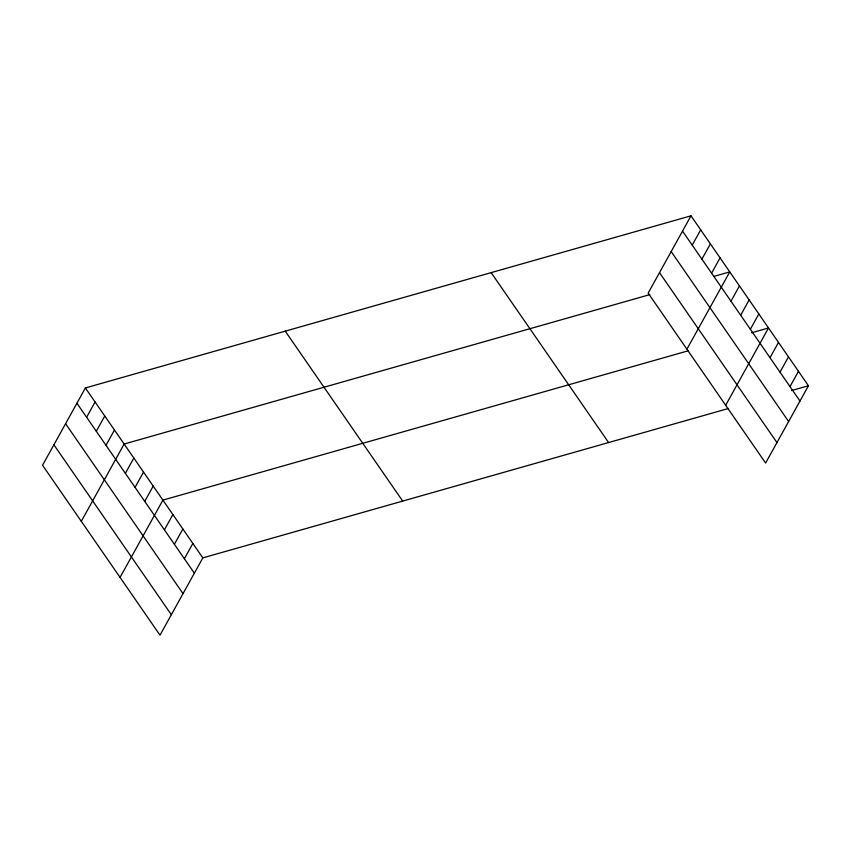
<?xml version="1.0" encoding="UTF-8"?>
<svg xmlns="http://www.w3.org/2000/svg" width="851" height="851" viewBox="0 0 851 851"><rect width="100%" height="100%" fill="white"/><g stroke="black" fill="none" stroke-linecap="round" stroke-linejoin="round"><path stroke-width="1.28" d="M691.001 215.824L648.164 293.116L765.613 463.04L808.45 385.748L691.001 215.824L85.387 387.96L42.55 465.252L159.999 635.176L202.836 557.884L728.509 408.469M86.611 417.267L95.078 401.98M96.291 431.287L104.769 416.001M105.981 445.307L114.459 430.021M81.302 521.323L124.15 444.031L649.824 294.627M125.363 473.347L133.841 458.051M135.054 487.368L143.532 472.071M144.744 501.388L153.212 486.091M120.065 577.403L162.903 500.111L688.576 350.697M164.413 529.843L172.891 514.557M174.391 544.289L182.869 529.003M184.38 558.735L192.858 543.449M692.214 245.131L700.692 229.844M701.905 259.151L710.383 243.865M711.596 273.171L720.074 257.885M686.917 349.187L729.764 271.894L714.01 276.373M730.977 301.211L739.455 285.915M740.668 315.232L749.135 299.935M750.359 329.252L758.826 313.955M725.68 405.267L768.517 327.975L751.561 332.794M770.027 357.707L778.505 342.421M780.005 372.153L788.483 356.867M789.994 386.599L798.472 371.313M791.494 390.577L808.45 385.748M682.523 231.11L799.972 401.044M671.184 251.577L788.632 421.5M659.504 272.65L776.952 442.584M491.155 272.628L608.603 442.552M285.245 331.156L402.693 501.079M85.387 387.96L202.836 557.884M76.92 403.246L194.358 573.18M65.58 423.713L183.018 593.636M53.89 444.786L171.338 614.72"/></g></svg>
